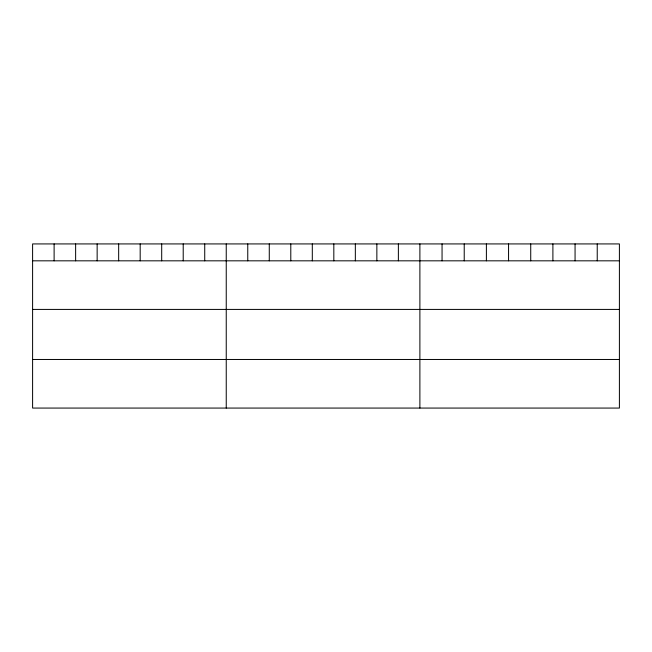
<?xml version="1.0" encoding="UTF-8"?>
<svg xmlns="http://www.w3.org/2000/svg" width="652" height="652" viewBox="0 0 652 652"><rect width="100%" height="100%" fill="white"/><g stroke="black" fill="none" stroke-linecap="round" stroke-linejoin="round"><path stroke-width="0.98" d="M619.4 260.824L619.4 408.07L32.6 408.07L32.6 243.929L619.4 243.929L619.4 260.824L32.6 260.824M32.6 309.415L619.4 309.415M32.6 359.472L619.4 359.472M597.232 243.929L597.232 260.824M575.064 243.929L575.064 260.824M552.896 243.929L552.896 260.824M530.728 243.929L530.728 260.824M508.56 243.929L508.56 260.824M486.392 243.929L486.392 260.824M464.224 243.929L464.224 260.824M442.056 243.929L442.056 260.824M419.888 243.929L419.888 408.07M398.372 243.929L398.372 260.824M376.856 243.929L376.856 260.824M355.34 243.929L355.34 260.824M333.824 243.929L333.824 260.824M312.308 243.929L312.308 260.824M290.792 243.929L290.792 260.824M269.276 243.929L269.276 260.824M247.76 243.929L247.76 260.824M226.244 243.929L226.244 408.07M204.728 243.929L204.728 260.824M183.212 243.929L183.212 260.824M161.696 243.929L161.696 260.824M140.18 243.929L140.18 260.824M118.664 243.929L118.664 260.824M97.148 243.929L97.148 260.824M75.632 243.929L75.632 260.824M54.116 243.929L54.116 260.824"/></g></svg>
